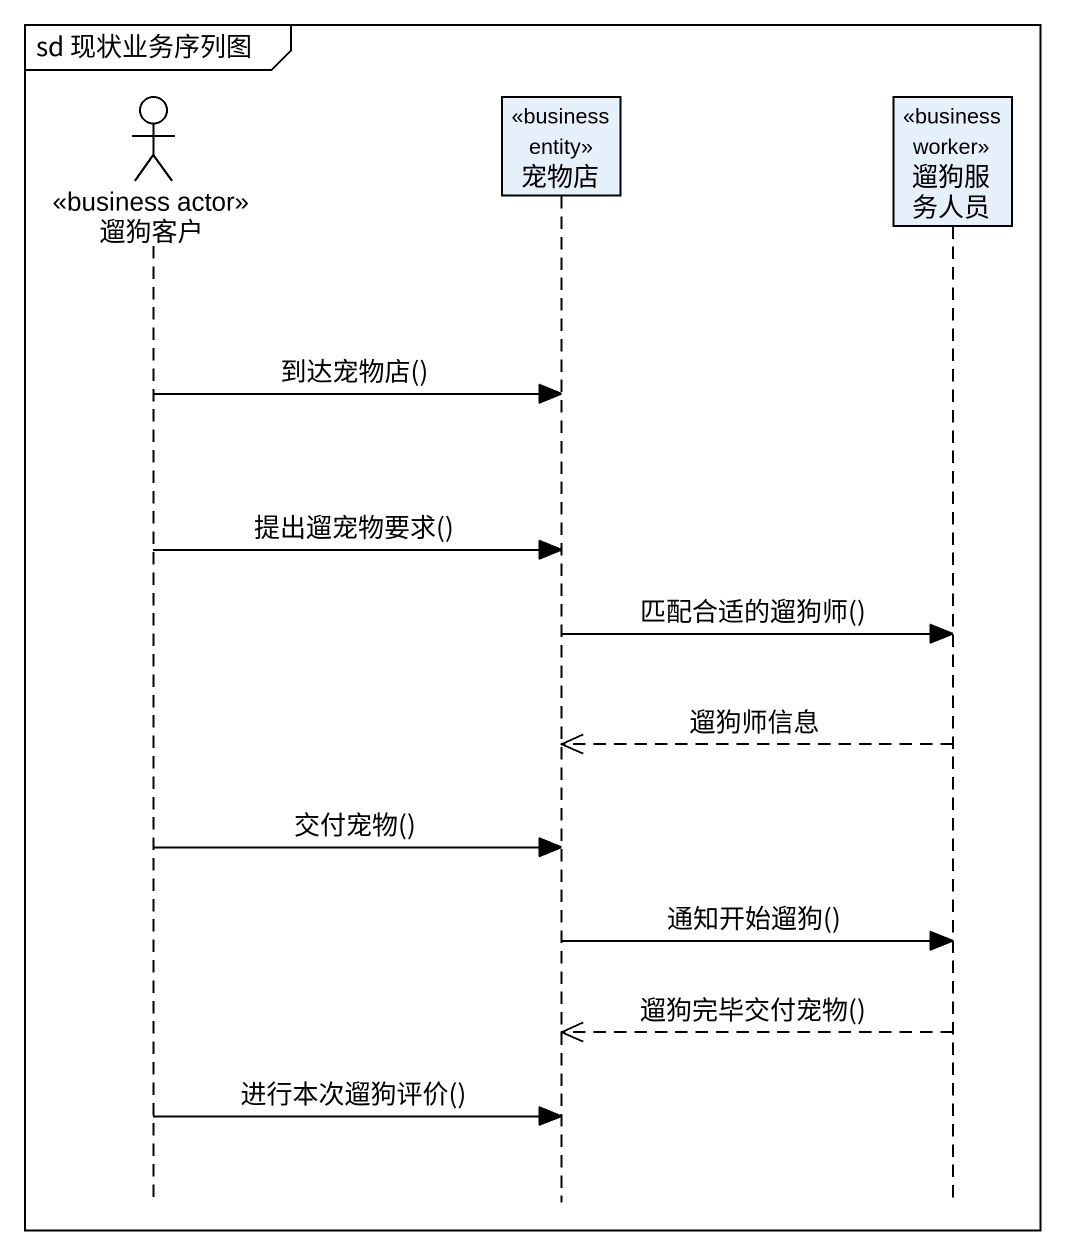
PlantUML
@startuml
mainframe sd 现状业务序列图
hide footbox
actor 遛狗客户 <<business actor>>
participant 宠物店 <<business entity>>
participant 遛狗服务人员 <<business worker>>

遛狗客户 -> 宠物店 : 到达宠物店()
遛狗客户 -> 宠物店 : 提出遛宠物要求()
宠物店 -> 遛狗服务人员 : 匹配合适的遛狗师()
遛狗服务人员 -->> 宠物店 : 遛狗师信息
遛狗客户 -> 宠物店 : 交付宠物()
宠物店 -> 遛狗服务人员 : 通知开始遛狗()
遛狗服务人员 -->> 宠物店 : 遛狗完毕交付宠物()
遛狗客户 -> 宠物店 : 进行本次遛狗评价()
@enduml
